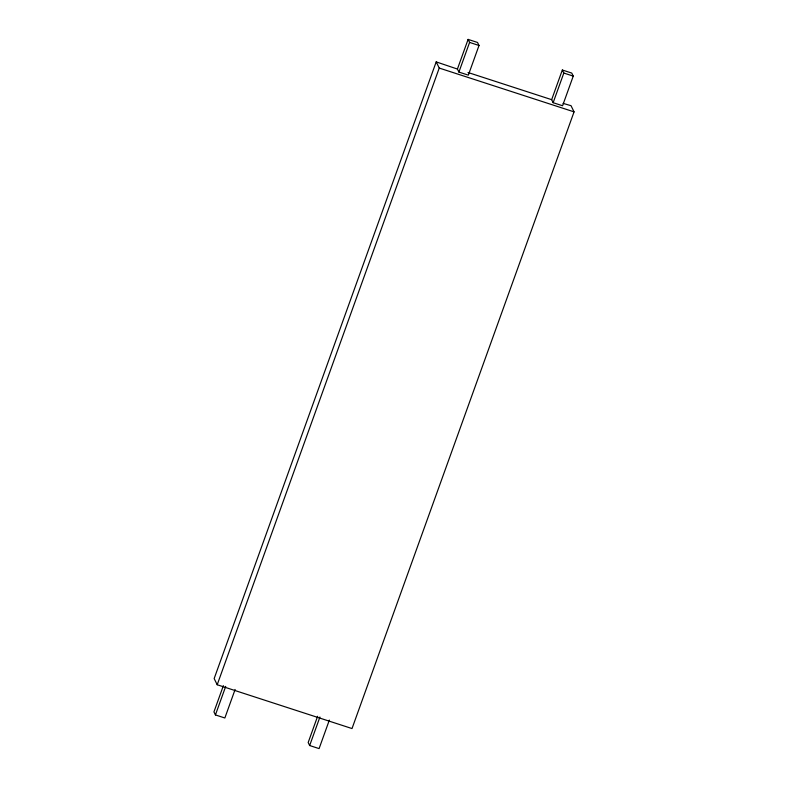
<?xml version="1.0" encoding="UTF-8"?>
<svg xmlns="http://www.w3.org/2000/svg" width="788" height="788" viewBox="0 0 788 788"><rect width="100%" height="100%" fill="white"/><g stroke="black" fill="none" stroke-linecap="round" stroke-linejoin="round"><path stroke-width="1.18" d="M457.424 69.058L468.102 39.4L477.528 42.463L479.015 45.487L468.338 75.146L458.911 72.082L457.424 69.058L436.197 61.888L214.159 678.576L217.202 684.752L352.019 728.555L574.058 111.866L571.024 105.691L563.105 103.386M217.202 684.752L439.231 68.063L436.197 61.888M223.388 685.659L213.942 711.899L215.429 714.923L224.856 717.986L235.119 689.47M215.429 714.923L225.693 686.407M458.911 72.082L469.589 42.424L468.102 39.4M317.623 716.282L308.177 742.513L309.664 745.537L319.091 748.6L329.354 720.084M309.664 745.537L319.928 717.021M551.659 99.672L562.337 70.014L571.763 73.077L573.25 76.101L562.573 105.759L553.146 102.696L551.659 99.672L468.013 72.496M553.146 102.696L563.824 73.048L562.337 70.014M469.589 42.424L479.015 45.487M563.824 73.048L573.25 76.101M439.231 68.063L574.058 111.866"/></g></svg>
